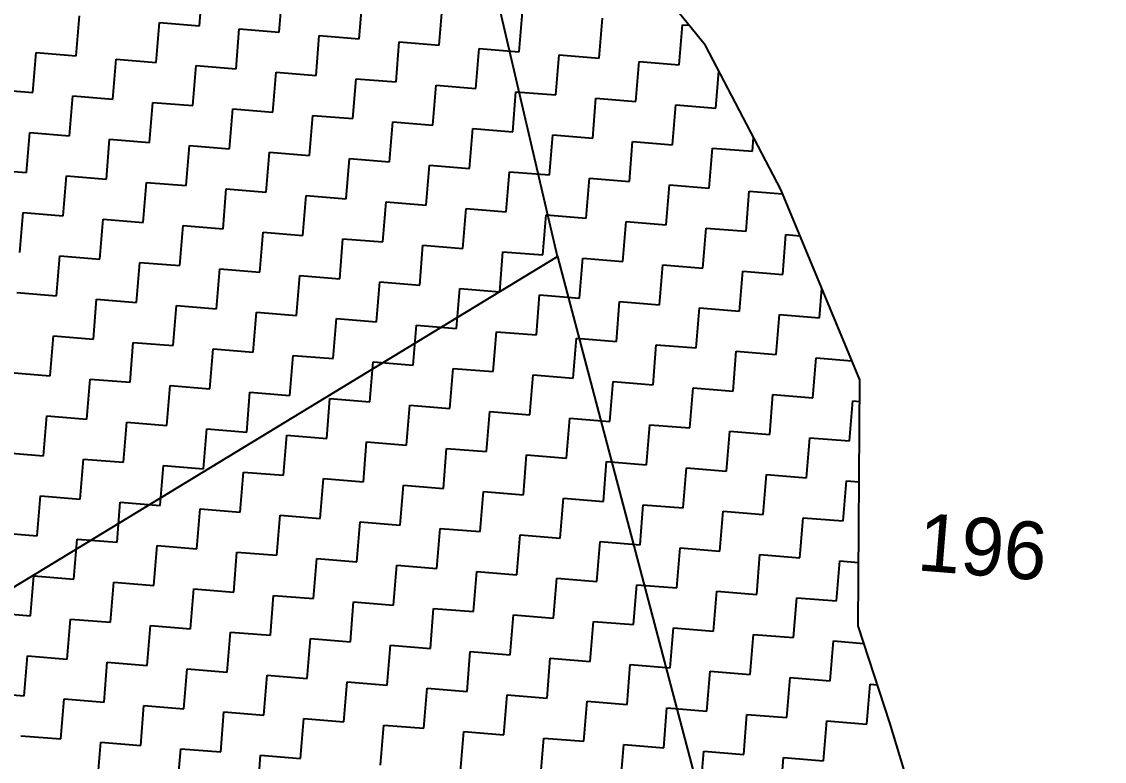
# Model space of a CAD drawing. Header units: metres. Extents: x 286589 to 288713, y 2001360 to 2004418.
# Drawn here: x 288316.3 to 288457.6, y 2003417.9 to 2003514.4 of the extents above; entities that cross this region are included whole.
import ezdxf
from ezdxf.enums import TextEntityAlignment as Align

# ---------------------------------------------------------------- set-up
doc = ezdxf.new("R2010")
doc.units = ezdxf.units.M
doc.header["$MEASUREMENT"] = 0
for name, color, linetype in [('POLY_HATCH', 12, 'Continuous'), ('POLY_PARCEL', 6, 'Continuous'), ('TEXT_PARCEL', 7, 'Continuous')]:
    doc.layers.add(name, color=color, linetype=linetype)
doc.styles.add('TEXT_MAP', font='')
doc.styles.get('TEXT_MAP').set_extended_font_data('Kruti Dev 050')

msp = doc.modelspace()

# ---------------------------------------------------------------- linework, layer by layer
at = {"layer": 'POLY_HATCH', "linetype": 'Continuous'}
for p, q in [((288339.52, 2003513.87), (288339.95, 2003519.09)), ((288349.96, 2003513.02), (288350.39, 2003518.24)), ((288360.4, 2003512.17), (288360.82, 2003517.39)), ((288370.83, 2003511.32), (288371.26, 2003516.54)), ((288381.27, 2003510.47), (288381.69, 2003515.69)), ((288323.45, 2003509.93), (288323.87, 2003515.15)), ((288333.88, 2003509.08), (288334.31, 2003514.3)), ((288334.31, 2003514.3), (288339.52, 2003513.87)), ((288391.71, 2003509.62), (288392.13, 2003514.84)), ((288402.14, 2003508.77), (288402.57, 2003513.99)), ((288402.57, 2003513.99), (288403.44, 2003513.92)), ((288344.32, 2003508.23), (288344.74, 2003513.45)), ((288344.74, 2003513.45), (288349.96, 2003513.02)), ((288354.75, 2003507.38), (288355.18, 2003512.6)), ((288355.18, 2003512.6), (288360.4, 2003512.17)), ((288365.19, 2003506.53), (288365.62, 2003511.75)), ((288365.62, 2003511.75), (288370.83, 2003511.32)), ((288317.8, 2003505.14), (288318.23, 2003510.36)), ((288318.23, 2003510.36), (288323.45, 2003509.93)), ((288375.63, 2003505.68), (288376.05, 2003510.9)), ((288376.05, 2003510.9), (288381.27, 2003510.47)), ((288386.06, 2003504.83), (288386.49, 2003510.05)), ((288386.49, 2003510.05), (288391.71, 2003509.62)), ((288328.24, 2003504.29), (288328.66, 2003509.51)), ((288328.66, 2003509.51), (288333.88, 2003509.08)), ((288338.67, 2003503.44), (288339.1, 2003508.66)), ((288339.1, 2003508.66), (288344.32, 2003508.23)), ((288396.5, 2003503.98), (288396.92, 2003509.2)), ((288396.92, 2003509.2), (288402.14, 2003508.77)), ((288349.11, 2003502.59), (288349.54, 2003507.8)), ((288349.54, 2003507.8), (288354.75, 2003507.38)), ((288359.55, 2003501.74), (288359.97, 2003506.95)), ((288359.97, 2003506.95), (288365.19, 2003506.53)), ((288406.93, 2003503.13), (288407.33, 2003507.94)), ((288312.58, 2003505.56), (288317.8, 2003505.14)), ((288369.98, 2003500.89), (288370.41, 2003506.1)), ((288370.41, 2003506.1), (288375.63, 2003505.68)), ((288322.59, 2003499.5), (288323.02, 2003504.71)), ((288323.02, 2003504.71), (288328.24, 2003504.29)), ((288380.42, 2003500.03), (288380.84, 2003505.25)), ((288380.84, 2003505.25), (288386.06, 2003504.83)), ((288390.86, 2003499.18), (288391.28, 2003504.4)), ((288391.28, 2003504.4), (288396.5, 2003503.98)), ((288333.03, 2003498.64), (288333.46, 2003503.86)), ((288333.46, 2003503.86), (288338.67, 2003503.44)), ((288343.47, 2003497.79), (288343.89, 2003503.01)), ((288343.89, 2003503.01), (288349.11, 2003502.59)), ((288401.29, 2003498.33), (288401.72, 2003503.55)), ((288401.72, 2003503.55), (288406.93, 2003503.13)), ((288353.9, 2003496.94), (288354.33, 2003502.16)), ((288354.33, 2003502.16), (288359.55, 2003501.74)), ((288364.34, 2003496.09), (288364.76, 2003501.31)), ((288364.76, 2003501.31), (288369.98, 2003500.89)), ((288316.95, 2003494.7), (288317.38, 2003499.92)), ((288317.38, 2003499.92), (288322.59, 2003499.5)), ((288374.78, 2003495.24), (288375.2, 2003500.46)), ((288375.2, 2003500.46), (288380.42, 2003500.03)), ((288327.39, 2003493.85), (288327.81, 2003499.07)), ((288327.81, 2003499.07), (288333.03, 2003498.64)), ((288385.21, 2003494.39), (288385.64, 2003499.61)), ((288385.64, 2003499.61), (288390.86, 2003499.18)), ((288395.65, 2003493.54), (288396.07, 2003498.76)), ((288396.07, 2003498.76), (288401.29, 2003498.33)), ((288411.73, 2003497.48), (288411.87, 2003499.25)), ((288337.82, 2003493), (288338.25, 2003498.22)), ((288338.25, 2003498.22), (288343.47, 2003497.79)), ((288348.26, 2003492.15), (288348.69, 2003497.37)), ((288348.69, 2003497.37), (288353.9, 2003496.94)), ((288406.08, 2003492.69), (288406.51, 2003497.91)), ((288406.51, 2003497.91), (288411.73, 2003497.48)), ((288358.7, 2003491.3), (288359.12, 2003496.52)), ((288359.12, 2003496.52), (288364.34, 2003496.09)), ((288369.13, 2003490.45), (288369.56, 2003495.67)), ((288369.56, 2003495.67), (288374.78, 2003495.24)), ((288311.73, 2003495.13), (288316.95, 2003494.7)), ((288321.74, 2003489.06), (288322.17, 2003494.28)), ((288322.17, 2003494.28), (288327.39, 2003493.85)), ((288379.57, 2003489.6), (288379.99, 2003494.82)), ((288379.99, 2003494.82), (288385.21, 2003494.39)), ((288332.18, 2003488.21), (288332.61, 2003493.43)), ((288332.61, 2003493.43), (288337.82, 2003493)), ((288390, 2003488.75), (288390.43, 2003493.97)), ((288390.43, 2003493.97), (288395.65, 2003493.54)), ((288400.44, 2003487.9), (288400.87, 2003493.12)), ((288400.87, 2003493.12), (288406.08, 2003492.69)), ((288342.62, 2003487.36), (288343.04, 2003492.58)), ((288343.04, 2003492.58), (288348.26, 2003492.15)), ((288353.05, 2003486.51), (288353.48, 2003491.73)), ((288353.48, 2003491.73), (288358.7, 2003491.3)), ((288410.88, 2003487.05), (288411.3, 2003492.26)), ((288411.3, 2003492.26), (288415.65, 2003491.91)), ((288363.49, 2003485.66), (288363.91, 2003490.87)), ((288363.91, 2003490.87), (288369.13, 2003490.45)), ((288373.92, 2003484.81), (288374.35, 2003490.02)), ((288374.35, 2003490.02), (288379.57, 2003489.6)), ((288316.1, 2003484.27), (288316.53, 2003489.48)), ((288316.53, 2003489.48), (288321.74, 2003489.06)), ((288326.54, 2003483.42), (288326.96, 2003488.63)), ((288326.96, 2003488.63), (288332.18, 2003488.21)), ((288384.36, 2003483.96), (288384.79, 2003489.17)), ((288384.79, 2003489.17), (288390, 2003488.75)), ((288336.97, 2003482.57), (288337.4, 2003487.78)), ((288337.4, 2003487.78), (288342.62, 2003487.36)), ((288394.8, 2003483.1), (288395.22, 2003488.32)), ((288395.22, 2003488.32), (288400.44, 2003487.9)), ((288405.23, 2003482.25), (288405.66, 2003487.47)), ((288405.66, 2003487.47), (288410.88, 2003487.05)), ((288347.41, 2003481.71), (288347.83, 2003486.93)), ((288347.83, 2003486.93), (288353.05, 2003486.51)), ((288357.85, 2003480.86), (288358.27, 2003486.08)), ((288358.27, 2003486.08), (288363.49, 2003485.66)), ((288415.67, 2003481.4), (288416.09, 2003486.62)), ((288416.09, 2003486.62), (288417.91, 2003486.47)), ((288368.28, 2003480.01), (288368.71, 2003485.23)), ((288368.71, 2003485.23), (288373.92, 2003484.81)), ((288378.72, 2003479.16), (288379.14, 2003484.38)), ((288379.14, 2003484.38), (288384.36, 2003483.96)), ((288320.89, 2003478.62), (288321.32, 2003483.84)), ((288321.32, 2003483.84), (288326.54, 2003483.42)), ((288331.33, 2003477.77), (288331.75, 2003482.99)), ((288331.75, 2003482.99), (288336.97, 2003482.57)), ((288389.15, 2003478.31), (288389.58, 2003483.53)), ((288389.58, 2003483.53), (288394.8, 2003483.1)), ((288341.77, 2003476.92), (288342.19, 2003482.14)), ((288342.19, 2003482.14), (288347.41, 2003481.71)), ((288399.59, 2003477.46), (288400.02, 2003482.68)), ((288400.02, 2003482.68), (288405.23, 2003482.25)), ((288410.03, 2003476.61), (288410.45, 2003481.83)), ((288410.45, 2003481.83), (288415.67, 2003481.4)), ((288352.2, 2003476.07), (288352.63, 2003481.29)), ((288352.63, 2003481.29), (288357.85, 2003480.86)), ((288362.64, 2003475.22), (288363.06, 2003480.44)), ((288363.06, 2003480.44), (288368.28, 2003480.01)), ((288315.68, 2003479.05), (288320.89, 2003478.62)), ((288373.07, 2003474.37), (288373.5, 2003479.59)), ((288373.5, 2003479.59), (288378.72, 2003479.16)), ((288383.51, 2003473.52), (288383.94, 2003478.74)), ((288383.94, 2003478.74), (288389.15, 2003478.31)), ((288420.46, 2003475.76), (288420.78, 2003479.6)), ((288325.69, 2003472.98), (288326.11, 2003478.2)), ((288326.11, 2003478.2), (288331.33, 2003477.77)), ((288336.12, 2003472.13), (288336.55, 2003477.35)), ((288336.55, 2003477.35), (288341.77, 2003476.92)), ((288393.95, 2003472.67), (288394.37, 2003477.89)), ((288394.37, 2003477.89), (288399.59, 2003477.46)), ((288346.56, 2003471.28), (288346.98, 2003476.5)), ((288346.98, 2003476.5), (288352.2, 2003476.07)), ((288404.38, 2003471.82), (288404.81, 2003477.04)), ((288404.81, 2003477.04), (288410.03, 2003476.61)), ((288414.82, 2003470.97), (288415.24, 2003476.19)), ((288415.24, 2003476.19), (288420.46, 2003475.76)), ((288356.99, 2003470.43), (288357.42, 2003475.65)), ((288357.42, 2003475.65), (288362.64, 2003475.22)), ((288367.43, 2003469.58), (288367.86, 2003474.8)), ((288367.86, 2003474.8), (288373.07, 2003474.37)), ((288320.04, 2003468.19), (288320.47, 2003473.4)), ((288320.47, 2003473.4), (288325.69, 2003472.98)), ((288377.87, 2003468.73), (288378.29, 2003473.94)), ((288378.29, 2003473.94), (288383.51, 2003473.52)), ((288388.3, 2003467.88), (288388.73, 2003473.09)), ((288388.73, 2003473.09), (288393.95, 2003472.67)), ((288330.48, 2003467.34), (288330.9, 2003472.55)), ((288330.9, 2003472.55), (288336.12, 2003472.13)), ((288340.91, 2003466.49), (288341.34, 2003471.7)), ((288341.34, 2003471.7), (288346.56, 2003471.28)), ((288398.74, 2003467.02), (288399.16, 2003472.24)), ((288399.16, 2003472.24), (288404.38, 2003471.82)), ((288351.35, 2003465.63), (288351.78, 2003470.85)), ((288351.78, 2003470.85), (288356.99, 2003470.43)), ((288409.18, 2003466.17), (288409.6, 2003471.39)), ((288409.6, 2003471.39), (288414.82, 2003470.97)), ((288419.61, 2003465.32), (288420.04, 2003470.54)), ((288420.04, 2003470.54), (288424.7, 2003470.16)), ((288361.79, 2003464.78), (288362.21, 2003470)), ((288362.21, 2003470), (288367.43, 2003469.58)), ((288372.22, 2003463.93), (288372.65, 2003469.15)), ((288372.65, 2003469.15), (288377.87, 2003468.73)), ((288314.82, 2003468.61), (288320.04, 2003468.19)), ((288324.84, 2003462.54), (288325.26, 2003467.76)), ((288325.26, 2003467.76), (288330.48, 2003467.34)), ((288382.66, 2003463.08), (288383.09, 2003468.3)), ((288383.09, 2003468.3), (288388.3, 2003467.88)), ((288393.1, 2003462.23), (288393.52, 2003467.45)), ((288393.52, 2003467.45), (288398.74, 2003467.02)), ((288335.27, 2003461.69), (288335.7, 2003466.91)), ((288335.7, 2003466.91), (288340.91, 2003466.49)), ((288345.71, 2003460.84), (288346.13, 2003466.06)), ((288346.13, 2003466.06), (288351.35, 2003465.63)), ((288403.53, 2003461.38), (288403.96, 2003466.6)), ((288403.96, 2003466.6), (288409.18, 2003466.17)), ((288356.14, 2003459.99), (288356.57, 2003465.21)), ((288356.57, 2003465.21), (288361.79, 2003464.78)), ((288413.97, 2003460.53), (288414.39, 2003465.75)), ((288414.39, 2003465.75), (288419.61, 2003465.32)), ((288424.4, 2003459.68), (288424.83, 2003464.9)), ((288424.83, 2003464.9), (288425.72, 2003464.83)), ((288366.58, 2003459.14), (288367.01, 2003464.36)), ((288367.01, 2003464.36), (288372.22, 2003463.93)), ((288377.02, 2003458.29), (288377.44, 2003463.51)), ((288377.44, 2003463.51), (288382.66, 2003463.08)), ((288319.19, 2003457.75), (288319.62, 2003462.97)), ((288319.62, 2003462.97), (288324.84, 2003462.54)), ((288329.63, 2003456.9), (288330.05, 2003462.12)), ((288330.05, 2003462.12), (288335.27, 2003461.69)), ((288387.45, 2003457.44), (288387.88, 2003462.66)), ((288387.88, 2003462.66), (288393.1, 2003462.23)), ((288397.89, 2003456.59), (288398.31, 2003461.81)), ((288398.31, 2003461.81), (288403.53, 2003461.38)), ((288340.06, 2003456.05), (288340.49, 2003461.27)), ((288340.49, 2003461.27), (288345.71, 2003460.84)), ((288350.5, 2003455.2), (288350.93, 2003460.42)), ((288350.93, 2003460.42), (288356.14, 2003459.99)), ((288408.32, 2003455.74), (288408.75, 2003460.96)), ((288408.75, 2003460.96), (288413.97, 2003460.53)), ((288360.94, 2003454.35), (288361.36, 2003459.57)), ((288361.36, 2003459.57), (288366.58, 2003459.14)), ((288418.76, 2003454.89), (288419.19, 2003460.11)), ((288419.19, 2003460.11), (288424.4, 2003459.68)), ((288313.97, 2003458.18), (288319.19, 2003457.75)), ((288371.37, 2003453.5), (288371.8, 2003458.72)), ((288371.8, 2003458.72), (288377.02, 2003458.29)), ((288381.81, 2003452.65), (288382.23, 2003457.86)), ((288382.23, 2003457.86), (288387.45, 2003457.44)), ((288323.98, 2003452.11), (288324.41, 2003457.33)), ((288324.41, 2003457.33), (288329.63, 2003456.9)), ((288334.42, 2003451.26), (288334.85, 2003456.47)), ((288334.85, 2003456.47), (288340.06, 2003456.05)), ((288392.25, 2003451.8), (288392.67, 2003457.01)), ((288392.67, 2003457.01), (288397.89, 2003456.59)), ((288402.68, 2003450.95), (288403.11, 2003456.16)), ((288403.11, 2003456.16), (288408.32, 2003455.74)), ((288344.86, 2003450.41), (288345.28, 2003455.62)), ((288345.28, 2003455.62), (288350.5, 2003455.2)), ((288355.29, 2003449.56), (288355.72, 2003454.77)), ((288355.72, 2003454.77), (288360.94, 2003454.35)), ((288413.12, 2003450.09), (288413.54, 2003455.31)), ((288413.54, 2003455.31), (288418.76, 2003454.89)), ((288365.73, 2003448.7), (288366.15, 2003453.92)), ((288366.15, 2003453.92), (288371.37, 2003453.5)), ((288423.55, 2003449.24), (288423.98, 2003454.46)), ((288423.98, 2003454.46), (288425.64, 2003454.33)), ((288318.34, 2003447.31), (288318.77, 2003452.53)), ((288318.77, 2003452.53), (288323.98, 2003452.11)), ((288376.17, 2003447.85), (288376.59, 2003453.07)), ((288376.59, 2003453.07), (288381.81, 2003452.65)), ((288386.6, 2003447), (288387.03, 2003452.22)), ((288387.03, 2003452.22), (288392.25, 2003451.8)), ((288328.78, 2003446.46), (288329.2, 2003451.68)), ((288329.2, 2003451.68), (288334.42, 2003451.26)), ((288339.21, 2003445.61), (288339.64, 2003450.83)), ((288339.64, 2003450.83), (288344.86, 2003450.41)), ((288397.04, 2003446.15), (288397.46, 2003451.37)), ((288397.46, 2003451.37), (288402.68, 2003450.95)), ((288407.47, 2003445.3), (288407.9, 2003450.52)), ((288407.9, 2003450.52), (288413.12, 2003450.09)), ((288349.65, 2003444.76), (288350.08, 2003449.98)), ((288350.08, 2003449.98), (288355.29, 2003449.56)), ((288360.09, 2003443.91), (288360.51, 2003449.13)), ((288360.51, 2003449.13), (288365.73, 2003448.7)), ((288417.91, 2003444.45), (288418.34, 2003449.67)), ((288418.34, 2003449.67), (288423.55, 2003449.24)), ((288313.12, 2003447.74), (288318.34, 2003447.31)), ((288370.52, 2003443.06), (288370.95, 2003448.28)), ((288370.95, 2003448.28), (288376.17, 2003447.85)), ((288323.13, 2003441.67), (288323.56, 2003446.89)), ((288323.56, 2003446.89), (288328.78, 2003446.46)), ((288380.96, 2003442.21), (288381.38, 2003447.43)), ((288381.38, 2003447.43), (288386.6, 2003447)), ((288391.39, 2003441.36), (288391.82, 2003446.58)), ((288391.82, 2003446.58), (288397.04, 2003446.15)), ((288333.57, 2003440.82), (288334, 2003446.04)), ((288334, 2003446.04), (288339.21, 2003445.61)), ((288344.01, 2003439.97), (288344.43, 2003445.19)), ((288344.43, 2003445.19), (288349.65, 2003444.76)), ((288401.83, 2003440.51), (288402.26, 2003445.73)), ((288402.26, 2003445.73), (288407.47, 2003445.3)), ((288412.27, 2003439.66), (288412.69, 2003444.88)), ((288412.69, 2003444.88), (288417.91, 2003444.45)), ((288354.44, 2003439.12), (288354.87, 2003444.34)), ((288354.87, 2003444.34), (288360.09, 2003443.91)), ((288364.88, 2003438.27), (288365.3, 2003443.49)), ((288365.3, 2003443.49), (288370.52, 2003443.06)), ((288422.7, 2003438.81), (288423.13, 2003444.03)), ((288423.13, 2003444.03), (288425.55, 2003443.83)), ((288317.49, 2003436.88), (288317.92, 2003442.1)), ((288317.92, 2003442.1), (288323.13, 2003441.67)), ((288375.31, 2003437.42), (288375.74, 2003442.64)), ((288375.74, 2003442.64), (288380.96, 2003442.21)), ((288327.93, 2003436.03), (288328.35, 2003441.25)), ((288328.35, 2003441.25), (288333.57, 2003440.82)), ((288385.75, 2003436.57), (288386.18, 2003441.79)), ((288386.18, 2003441.79), (288391.39, 2003441.36)), ((288396.19, 2003435.72), (288396.61, 2003440.93)), ((288396.61, 2003440.93), (288401.83, 2003440.51)), ((288338.36, 2003435.18), (288338.79, 2003440.4)), ((288338.79, 2003440.4), (288344.01, 2003439.97)), ((288348.8, 2003434.33), (288349.22, 2003439.54)), ((288349.22, 2003439.54), (288354.44, 2003439.12)), ((288406.62, 2003434.87), (288407.05, 2003440.08)), ((288407.05, 2003440.08), (288412.27, 2003439.66)), ((288417.06, 2003434.02), (288417.49, 2003439.23)), ((288417.49, 2003439.23), (288422.7, 2003438.81)), ((288359.24, 2003433.48), (288359.66, 2003438.69)), ((288359.66, 2003438.69), (288364.88, 2003438.27)), ((288369.67, 2003432.62), (288370.1, 2003437.84)), ((288370.1, 2003437.84), (288375.31, 2003437.42)), ((288312.27, 2003437.3), (288317.49, 2003436.88)), ((288322.28, 2003431.23), (288322.71, 2003436.45)), ((288322.71, 2003436.45), (288327.93, 2003436.03)), ((288380.11, 2003431.77), (288380.53, 2003436.99)), ((288380.53, 2003436.99), (288385.75, 2003436.57)), ((288332.72, 2003430.38), (288333.14, 2003435.6)), ((288333.14, 2003435.6), (288338.36, 2003435.18)), ((288390.54, 2003430.92), (288390.97, 2003436.14)), ((288390.97, 2003436.14), (288396.19, 2003435.72)), ((288400.98, 2003430.07), (288401.41, 2003435.29)), ((288401.41, 2003435.29), (288406.62, 2003434.87)), ((288343.16, 2003429.53), (288343.58, 2003434.75)), ((288343.58, 2003434.75), (288348.8, 2003434.33)), ((288353.59, 2003428.68), (288354.02, 2003433.9)), ((288354.02, 2003433.9), (288359.24, 2003433.48)), ((288411.42, 2003429.22), (288411.84, 2003434.44)), ((288411.84, 2003434.44), (288417.06, 2003434.02)), ((288421.85, 2003428.37), (288422.28, 2003433.59)), ((288422.28, 2003433.59), (288426.24, 2003433.27)), ((288364.03, 2003427.83), (288364.45, 2003433.05)), ((288364.45, 2003433.05), (288369.67, 2003432.62)), ((288374.46, 2003426.98), (288374.89, 2003432.2)), ((288374.89, 2003432.2), (288380.11, 2003431.77)), ((288316.64, 2003426.44), (288317.07, 2003431.66)), ((288317.07, 2003431.66), (288322.28, 2003431.23)), ((288327.08, 2003425.59), (288327.5, 2003430.81)), ((288327.5, 2003430.81), (288332.72, 2003430.38)), ((288384.9, 2003426.13), (288385.33, 2003431.35)), ((288385.33, 2003431.35), (288390.54, 2003430.92)), ((288337.51, 2003424.74), (288337.94, 2003429.96)), ((288337.94, 2003429.96), (288343.16, 2003429.53)), ((288395.34, 2003425.28), (288395.76, 2003430.5)), ((288395.76, 2003430.5), (288400.98, 2003430.07)), ((288405.77, 2003424.43), (288406.2, 2003429.65)), ((288406.2, 2003429.65), (288411.42, 2003429.22)), ((288347.95, 2003423.89), (288348.37, 2003429.11)), ((288348.37, 2003429.11), (288353.59, 2003428.68)), ((288358.38, 2003423.04), (288358.81, 2003428.26)), ((288358.81, 2003428.26), (288364.03, 2003427.83)), ((288416.21, 2003423.58), (288416.63, 2003428.8)), ((288416.63, 2003428.8), (288421.85, 2003428.37)), ((288426.65, 2003422.73), (288427.07, 2003427.95)), ((288427.07, 2003427.95), (288428.02, 2003427.87)), ((288311.42, 2003426.87), (288316.64, 2003426.44)), ((288368.82, 2003422.19), (288369.25, 2003427.41)), ((288369.25, 2003427.41), (288374.46, 2003426.98)), ((288379.26, 2003421.34), (288379.68, 2003426.56)), ((288379.68, 2003426.56), (288384.9, 2003426.13)), ((288321.43, 2003420.8), (288321.86, 2003426.02)), ((288321.86, 2003426.02), (288327.08, 2003425.59)), ((288331.87, 2003419.95), (288332.29, 2003425.17)), ((288332.29, 2003425.17), (288337.51, 2003424.74)), ((288389.69, 2003420.49), (288390.12, 2003425.71)), ((288390.12, 2003425.71), (288395.34, 2003425.28)), ((288342.31, 2003419.1), (288342.73, 2003424.32)), ((288342.73, 2003424.32), (288347.95, 2003423.89)), ((288400.13, 2003419.64), (288400.55, 2003424.85)), ((288400.55, 2003424.85), (288405.77, 2003424.43)), ((288410.57, 2003418.79), (288410.99, 2003424)), ((288410.99, 2003424), (288416.21, 2003423.58)), ((288352.74, 2003418.25), (288353.17, 2003423.46)), ((288353.17, 2003423.46), (288358.38, 2003423.04)), ((288363.18, 2003417.4), (288363.6, 2003422.61)), ((288363.6, 2003422.61), (288368.82, 2003422.19)), ((288421, 2003417.94), (288421.43, 2003423.15)), ((288421.43, 2003423.15), (288426.65, 2003422.73)), ((288316.21, 2003421.22), (288321.43, 2003420.8)), ((288373.61, 2003416.55), (288374.04, 2003421.76)), ((288374.04, 2003421.76), (288379.26, 2003421.34)), ((288384.05, 2003415.69), (288384.48, 2003420.91)), ((288384.48, 2003420.91), (288389.69, 2003420.49)), ((288326.23, 2003415.16), (288326.65, 2003420.37)), ((288326.65, 2003420.37), (288331.87, 2003419.95)), ((288336.66, 2003414.3), (288337.09, 2003419.52)), ((288337.09, 2003419.52), (288342.31, 2003419.1)), ((288394.49, 2003414.84), (288394.91, 2003420.06)), ((288394.91, 2003420.06), (288400.13, 2003419.64)), ((288347.1, 2003413.45), (288347.52, 2003418.67)), ((288347.52, 2003418.67), (288352.74, 2003418.25)), ((288404.92, 2003413.99), (288405.35, 2003419.21)), ((288405.35, 2003419.21), (288410.57, 2003418.79)), ((288415.36, 2003413.14), (288415.78, 2003418.36)), ((288415.78, 2003418.36), (288421, 2003417.94))]:
    msp.add_line(p, q, dxfattribs=at)
at = {"layer": 'POLY_HATCH'}
msp.add_lwpolyline([(288465.19, 2003348.16), (288457.26, 2003361.1), (288441.29, 2003379.89), (288437.86, 2003395.77), (288429.66, 2003422.91), (288425.49, 2003435.54), (288425.74, 2003467.66), (288415.41, 2003492.5), (288405.58, 2003511.27), (288387.53, 2003533.54)], dxfattribs=at)
at = {"layer": 'POLY_PARCEL'}
for p, q in [((288386.28, 2003483.76), (288372.76, 2003541.55)), ((288183.78, 2003360.69), (288386.28, 2003483.76)), ((288386.28, 2003483.76), (288433, 2003306.62))]:
    msp.add_line(p, q, dxfattribs=at)

# ---------------------------------------------------------------- texts
at = {"layer": 'TEXT_PARCEL', "style": 'TEXT_MAP'}
msp.add_text('196', height=7.539, rotation=355.34, dxfattribs=at).set_placement((288441.45, 2003442.13), align=Align.CENTER)

doc.saveas('drawing.dxf')
